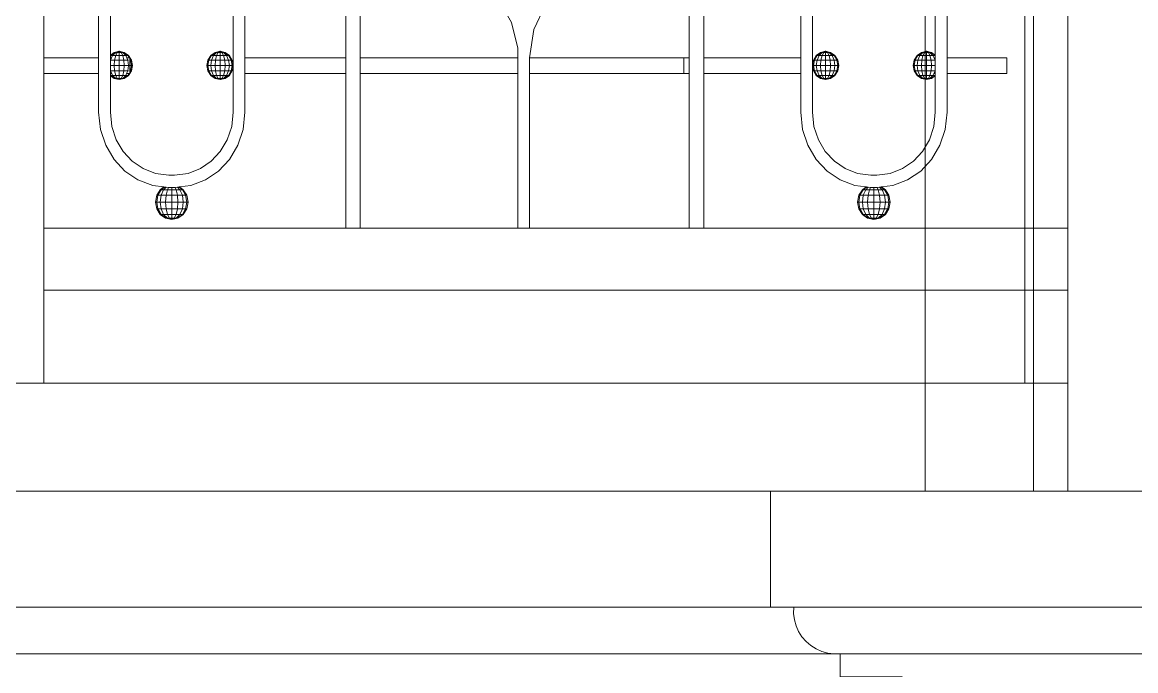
# Model space of a CAD drawing. Header units: millimetres. Extents: x 1832547 to 2001569, y -558009 to -417808.
# Drawn here: x 1948201 to 1948921, y -523760 to -523340 of the extents above; entities that cross this region are included whole.
import ezdxf

# ---------------------------------------------------------------- set-up
doc = ezdxf.new("R2010")
doc.units = ezdxf.units.MM
doc.header["$MEASUREMENT"] = 0
doc.linetypes.add('CENTER', pattern=[2, 1.25, -0.25, 0.25, -0.25])
for name, color, linetype, lineweight in [('CA.manh 08', 8, 'CONTINUOUS', 9), ('CA.thay 145', 145, 'CONTINUOUS', 18), ('CA.tim 67', 67, 'CENTER', 9), ('CA_manh 08', 8, 'CONTINUOUS', 9)]:
    doc.layers.add(name, color=color, linetype=linetype, lineweight=lineweight)

msp = doc.modelspace()

# ---------------------------------------------------------------- linework, layer by layer
at = {"layer": 'CA.manh 08'}
for points in [[(1948684.75, -523718.59), (1947110.6, -523718.59)], [(1959499.03, -523718.59), (1948689.75, -523718.59)], [(1948724.75, -523748.7), (1947110.6, -523748.7)], [(1959469.03, -523748.68), (1948719.75, -523748.7)]]:
    msp.add_lwpolyline(points, dxfattribs=at)
at = {"layer": 'CA.thay 145'}
for points in [[(1948854.75, -523643.58), (1948854.75, -520420.8)], [(1948784.71, -520748.99), (1948784.71, -523643.58)], [(1948684.75, -523643.59), (1947110.6, -523643.59)], [(1948606.78, -523643.59), (1948606.78, -523643.59)], [(1948784.75, -523643.6), (1948784.75, -523643.58), (1948684.75, -523643.59), (1948684.75, -523718.59), (1948699.75, -523718.59), (1948699.66, -523722.62), (1948700.16, -523726.62), (1948701.24, -523730.51), (1948702.88, -523734.2), (1948705.04, -523737.61), (1948707.68, -523740.66), (1948710.73, -523743.3), (1948714.14, -523745.46), (1948717.83, -523747.09), (1948721.71, -523748.18), (1948725.71, -523748.68), (1948729.75, -523748.68), (1948729.75, -523763.59), (1948769.75, -523763.59), (1948769.75, -523943.59), (1948719.75, -523943.59), (1948719.75, -523993.59), (1948782.25, -523993.59)], [(1959414.03, -523643.6), (1948754.75, -523643.59)]]:
    msp.add_lwpolyline(points, dxfattribs=at)
at = {"layer": 'CA.tim 67', "ltscale": 500}
msp.add_lwpolyline([(1949633.52, -523643.59), (1938284.72, -523643.59)], dxfattribs=at)
at = {"layer": 'CA_manh 08'}
for p, q in [((1948849.1, -522740.23), (1948849.1, -523473.59)), ((1948214.85, -523363.43), (1948214.85, -522851.16)), ((1948250.27, -522851.16), (1948250.27, -523363.43)), ((1948257.84, -523361.66), (1948257.84, -522851.77)), ((1948337.29, -522852.13), (1948337.29, -523368.32)), ((1948344.85, -523363.43), (1948344.85, -522851.16)), ((1948410.02, -522851.16), (1948410.02, -523363.43)), ((1948419.48, -523363.43), (1948419.48, -522851.16)), ((1948632.09, -522851.16), (1948632.09, -523363.43)), ((1948641.55, -523363.43), (1948641.55, -522851.16)), ((1948704.27, -522851.16), (1948704.27, -523363.43)), ((1948711.84, -522852.13), (1948711.84, -523368.32)), ((1948791.29, -522851.77), (1948791.29, -523361.66)), ((1948798.85, -523363.43), (1948798.85, -522851.16)), ((1948849.1, -522851.16), (1948849.1, -523363.43)), ((1948877.02, -523363.43), (1948877.02, -522850.39)), ((1948877.02, -523363.43), (1948877.02, -522850.39)), ((1948509.12, -523325.88), (1948517.17, -523340.5)), ((1948531.73, -523344.98), (1948539.32, -523329.19)), ((1948517.17, -523340.5), (1948521.32, -523357.12)), ((1948528.89, -523363.29), (1948531.73, -523344.98)), ((1948257.84, -523361.66), (1948260.33, -523359.87)), ((1948258.03, -523361.85), (1948260.58, -523359.87)), ((1948259.33, -523361.85), (1948261.29, -523359.87)), ((1948260.33, -523359.87), (1948263.59, -523359.17)), ((1948260.58, -523359.87), (1948260.33, -523359.87)), ((1948260.58, -523359.87), (1948263.59, -523359.17)), ((1948261.29, -523359.87), (1948260.58, -523359.87)), ((1948261.29, -523359.87), (1948263.59, -523359.17)), ((1948262.34, -523359.87), (1948261.29, -523359.87)), ((1948261.29, -523361.85), (1948262.34, -523359.87)), ((1948262.34, -523359.87), (1948263.59, -523359.17)), ((1948263.59, -523359.87), (1948262.34, -523359.87)), ((1948263.59, -523359.17), (1948263.59, -523359.87)), ((1948266.85, -523359.87), (1948263.59, -523359.17)), ((1948266.6, -523359.87), (1948263.59, -523359.17)), ((1948265.89, -523359.87), (1948263.59, -523359.17)), ((1948264.84, -523359.87), (1948263.59, -523359.17)), ((1948264.84, -523359.87), (1948263.59, -523359.87)), ((1948263.59, -523359.87), (1948263.59, -523361.85)), ((1948265.89, -523359.87), (1948264.84, -523359.87)), ((1948265.89, -523361.85), (1948264.84, -523359.87)), ((1948266.6, -523359.87), (1948265.89, -523359.87)), ((1948267.85, -523361.85), (1948265.89, -523359.87)), ((1948266.6, -523359.87), (1948266.85, -523359.87)), ((1948269.15, -523361.85), (1948266.6, -523359.87)), ((1948269.61, -523361.85), (1948266.85, -523359.87)), ((1948322.75, -523361.85), (1948325.52, -523359.87)), ((1948323.21, -523361.85), (1948325.76, -523359.87)), ((1948324.52, -523361.85), (1948326.47, -523359.87)), ((1948325.52, -523359.87), (1948328.77, -523359.17)), ((1948325.76, -523359.87), (1948325.52, -523359.87)), ((1948325.76, -523359.87), (1948328.77, -523359.17)), ((1948326.47, -523359.87), (1948325.76, -523359.87)), ((1948326.47, -523359.87), (1948328.77, -523359.17)), ((1948327.53, -523359.87), (1948326.47, -523359.87)), ((1948326.47, -523361.85), (1948327.53, -523359.87)), ((1948327.53, -523359.87), (1948328.77, -523359.17)), ((1948328.77, -523359.87), (1948327.53, -523359.87)), ((1948328.77, -523359.17), (1948328.77, -523359.87)), ((1948332.03, -523359.87), (1948328.77, -523359.17)), ((1948331.78, -523359.87), (1948328.77, -523359.17)), ((1948331.08, -523359.87), (1948328.77, -523359.17)), ((1948330.02, -523359.87), (1948328.77, -523359.17)), ((1948330.02, -523359.87), (1948328.77, -523359.87)), ((1948328.77, -523359.87), (1948328.77, -523361.85)), ((1948331.08, -523359.87), (1948330.02, -523359.87)), ((1948331.08, -523361.85), (1948330.02, -523359.87)), ((1948331.78, -523359.87), (1948331.08, -523359.87)), ((1948333.03, -523361.85), (1948331.08, -523359.87)), ((1948331.78, -523359.87), (1948332.03, -523359.87)), ((1948334.33, -523361.85), (1948331.78, -523359.87)), ((1948334.79, -523361.85), (1948332.03, -523359.87)), ((1948521.32, -523357.12), (1948521.32, -523363.43)), ((1948714.33, -523361.85), (1948717.09, -523359.87)), ((1948714.79, -523361.85), (1948717.34, -523359.87)), ((1948716.09, -523361.85), (1948718.04, -523359.87)), ((1948717.09, -523359.87), (1948720.35, -523359.17)), ((1948717.09, -523359.87), (1948717.34, -523359.87)), ((1948717.34, -523359.87), (1948720.35, -523359.17)), ((1948717.34, -523359.87), (1948718.04, -523359.87)), ((1948718.04, -523359.87), (1948720.35, -523359.17)), ((1948718.04, -523359.87), (1948719.1, -523359.87)), ((1948718.04, -523361.85), (1948719.1, -523359.87)), ((1948719.1, -523359.87), (1948720.35, -523359.17)), ((1948720.35, -523359.87), (1948719.1, -523359.87)), ((1948720.35, -523359.17), (1948720.35, -523359.87)), ((1948721.59, -523359.87), (1948720.35, -523359.17)), ((1948722.65, -523359.87), (1948720.35, -523359.17)), ((1948723.36, -523359.87), (1948720.35, -523359.17)), ((1948723.61, -523359.87), (1948720.35, -523359.17)), ((1948720.35, -523359.87), (1948721.59, -523359.87)), ((1948720.35, -523359.87), (1948720.35, -523361.85)), ((1948721.59, -523359.87), (1948722.65, -523359.87)), ((1948722.65, -523361.85), (1948721.59, -523359.87)), ((1948722.65, -523359.87), (1948723.36, -523359.87)), ((1948724.6, -523361.85), (1948722.65, -523359.87)), ((1948723.36, -523359.87), (1948723.61, -523359.87)), ((1948725.91, -523361.85), (1948723.36, -523359.87)), ((1948726.37, -523361.85), (1948723.61, -523359.87)), ((1948779.51, -523361.85), (1948782.27, -523359.87)), ((1948779.97, -523361.85), (1948782.52, -523359.87)), ((1948781.28, -523361.85), (1948783.23, -523359.87)), ((1948782.27, -523359.87), (1948785.53, -523359.17)), ((1948782.27, -523359.87), (1948782.52, -523359.87)), ((1948782.52, -523359.87), (1948785.53, -523359.17)), ((1948782.52, -523359.87), (1948783.23, -523359.87)), ((1948783.23, -523359.87), (1948785.53, -523359.17)), ((1948783.23, -523359.87), (1948784.29, -523359.87)), ((1948783.23, -523361.85), (1948784.29, -523359.87)), ((1948784.29, -523359.87), (1948785.53, -523359.17)), ((1948785.53, -523359.87), (1948784.29, -523359.87)), ((1948785.53, -523359.17), (1948785.53, -523359.87)), ((1948786.78, -523359.87), (1948785.53, -523359.17)), ((1948787.84, -523359.87), (1948785.53, -523359.17)), ((1948788.54, -523359.87), (1948785.53, -523359.17)), ((1948788.79, -523359.87), (1948785.53, -523359.17)), ((1948785.53, -523359.87), (1948786.78, -523359.87)), ((1948785.53, -523359.87), (1948785.53, -523361.85)), ((1948786.78, -523359.87), (1948787.84, -523359.87)), ((1948787.84, -523361.85), (1948786.78, -523359.87)), ((1948787.84, -523359.87), (1948788.54, -523359.87)), ((1948789.79, -523361.85), (1948787.84, -523359.87)), ((1948788.54, -523359.87), (1948788.79, -523359.87)), ((1948791.09, -523361.85), (1948788.54, -523359.87)), ((1948791.29, -523361.66), (1948788.79, -523359.87)), ((1948214.85, -523363.43), (1948250.27, -523363.43)), ((1948214.85, -523363.43), (1948214.85, -523373.59)), ((1948250.27, -523363.43), (1948250.27, -523373.59)), ((1948257.84, -523361.85), (1948257.84, -523361.66)), ((1948258.03, -523361.85), (1948257.84, -523361.85)), ((1948257.84, -523362.19), (1948258.03, -523361.85)), ((1948257.84, -523362.19), (1948257.84, -523361.85)), ((1948257.84, -523363.43), (1948257.84, -523362.19)), ((1948257.84, -523363.43), (1948258.52, -523363.43)), ((1948257.84, -523364.82), (1948257.84, -523363.43)), ((1948258.03, -523364.82), (1948257.84, -523364.82)), ((1948257.84, -523366.29), (1948258.03, -523364.82)), ((1948257.84, -523366.29), (1948257.84, -523364.82)), ((1948257.84, -523368.32), (1948257.84, -523366.29)), ((1948259.33, -523361.85), (1948258.03, -523361.85)), ((1948258.03, -523364.82), (1948259.33, -523361.85)), ((1948260.58, -523364.82), (1948258.03, -523364.82)), ((1948261.29, -523361.85), (1948259.33, -523361.85)), ((1948260.33, -523368.32), (1948260.58, -523364.82)), ((1948260.58, -523364.82), (1948261.29, -523361.85)), ((1948263.59, -523364.82), (1948260.58, -523364.82)), ((1948263.59, -523361.85), (1948261.29, -523361.85)), ((1948265.89, -523361.85), (1948263.59, -523361.85)), ((1948263.59, -523361.85), (1948263.59, -523364.82)), ((1948266.6, -523364.82), (1948263.59, -523364.82)), ((1948263.59, -523364.82), (1948263.59, -523368.32)), ((1948267.85, -523361.85), (1948265.89, -523361.85)), ((1948266.6, -523364.82), (1948265.89, -523361.85)), ((1948269.15, -523364.82), (1948266.6, -523364.82)), ((1948266.85, -523368.32), (1948266.6, -523364.82)), ((1948269.15, -523361.85), (1948267.85, -523361.85)), ((1948269.15, -523364.82), (1948267.85, -523361.85)), ((1948268.66, -523363.43), (1948270.06, -523363.43)), ((1948269.61, -523361.85), (1948269.15, -523361.85)), ((1948270.06, -523363.43), (1948269.15, -523361.85)), ((1948269.68, -523364.82), (1948269.15, -523364.82)), ((1948269.61, -523368.32), (1948269.15, -523364.82)), ((1948271.45, -523364.82), (1948269.61, -523361.85)), ((1948270.06, -523363.43), (1948270.45, -523363.43)), ((1948270.45, -523363.43), (1948270.45, -523364.11)), ((1948270.86, -523364.82), (1948270.45, -523364.11)), ((1948270.45, -523364.11), (1948270.45, -523364.82)), ((1948270.86, -523364.82), (1948270.45, -523364.82)), ((1948270.45, -523364.82), (1948270.45, -523368.32)), ((1948271.45, -523364.82), (1948270.86, -523364.82)), ((1948271.45, -523368.32), (1948270.86, -523364.82)), ((1948272.1, -523368.32), (1948271.45, -523364.82)), ((1948320.26, -523368.32), (1948320.91, -523364.82)), ((1948320.91, -523364.82), (1948322.75, -523361.85)), ((1948321.51, -523364.82), (1948320.91, -523364.82)), ((1948320.91, -523368.32), (1948321.51, -523364.82)), ((1948321.51, -523364.82), (1948323.21, -523361.85)), ((1948323.21, -523364.82), (1948321.51, -523364.82)), ((1948323.21, -523361.85), (1948322.75, -523361.85)), ((1948322.75, -523368.32), (1948323.21, -523364.82)), ((1948324.52, -523361.85), (1948323.21, -523361.85)), ((1948323.21, -523364.82), (1948324.52, -523361.85)), ((1948325.76, -523364.82), (1948323.21, -523364.82)), ((1948326.47, -523361.85), (1948324.52, -523361.85)), ((1948325.52, -523368.32), (1948325.76, -523364.82)), ((1948325.76, -523364.82), (1948326.47, -523361.85)), ((1948328.77, -523364.82), (1948325.76, -523364.82)), ((1948328.77, -523361.85), (1948326.47, -523361.85)), ((1948331.08, -523361.85), (1948328.77, -523361.85)), ((1948328.77, -523361.85), (1948328.77, -523364.82)), ((1948331.78, -523364.82), (1948328.77, -523364.82)), ((1948328.77, -523364.82), (1948328.77, -523368.32)), ((1948333.03, -523361.85), (1948331.08, -523361.85)), ((1948331.78, -523364.82), (1948331.08, -523361.85)), ((1948334.33, -523364.82), (1948331.78, -523364.82)), ((1948332.03, -523368.32), (1948331.78, -523364.82)), ((1948334.33, -523361.85), (1948333.03, -523361.85)), ((1948334.33, -523364.82), (1948333.03, -523361.85)), ((1948334.79, -523361.85), (1948334.33, -523361.85)), ((1948336.04, -523364.82), (1948334.33, -523361.85)), ((1948336.04, -523364.82), (1948334.33, -523364.82)), ((1948334.79, -523368.32), (1948334.33, -523364.82)), ((1948336.64, -523364.82), (1948334.79, -523361.85)), ((1948336.64, -523364.82), (1948336.04, -523364.82)), ((1948336.64, -523368.32), (1948336.04, -523364.82)), ((1948337.29, -523368.32), (1948336.64, -523364.82)), ((1948410.02, -523363.43), (1948344.85, -523363.43)), ((1948344.85, -523373.59), (1948344.85, -523363.43)), ((1948410.02, -523363.43), (1948410.02, -523373.59)), ((1948521.32, -523363.43), (1948419.48, -523363.43)), ((1948419.48, -523373.59), (1948419.48, -523363.43)), ((1948521.32, -523363.43), (1948521.32, -523373.59)), ((1948528.89, -523363.43), (1948528.89, -523363.29)), ((1948628.67, -523363.43), (1948528.89, -523363.43)), ((1948528.89, -523373.59), (1948528.89, -523363.43)), ((1948632.09, -523363.43), (1948628.67, -523363.43)), ((1948628.67, -523363.43), (1948628.67, -523373.59)), ((1948632.09, -523373.59), (1948632.09, -523363.43)), ((1948704.27, -523363.43), (1948641.55, -523363.43)), ((1948641.55, -523363.43), (1948641.55, -523373.59)), ((1948704.27, -523373.59), (1948704.27, -523363.43)), ((1948711.84, -523368.32), (1948712.48, -523364.82)), ((1948712.48, -523364.82), (1948714.33, -523361.85)), ((1948712.48, -523364.82), (1948713.08, -523364.82)), ((1948712.48, -523368.32), (1948713.08, -523364.82)), ((1948713.08, -523364.82), (1948714.79, -523361.85)), ((1948713.08, -523364.82), (1948714.79, -523364.82)), ((1948714.79, -523361.85), (1948714.33, -523361.85)), ((1948714.33, -523368.32), (1948714.79, -523364.82)), ((1948714.79, -523361.85), (1948716.09, -523361.85)), ((1948714.79, -523364.82), (1948716.09, -523361.85)), ((1948714.79, -523364.82), (1948717.34, -523364.82)), ((1948716.09, -523361.85), (1948718.04, -523361.85)), ((1948717.09, -523368.32), (1948717.34, -523364.82)), ((1948717.34, -523364.82), (1948718.04, -523361.85)), ((1948717.34, -523364.82), (1948720.35, -523364.82)), ((1948718.04, -523361.85), (1948720.35, -523361.85)), ((1948720.35, -523361.85), (1948722.65, -523361.85)), ((1948720.35, -523361.85), (1948720.35, -523364.82)), ((1948720.35, -523364.82), (1948723.36, -523364.82)), ((1948720.35, -523364.82), (1948720.35, -523368.32)), ((1948722.65, -523361.85), (1948724.6, -523361.85)), ((1948723.36, -523364.82), (1948722.65, -523361.85)), ((1948723.36, -523364.82), (1948725.91, -523364.82)), ((1948723.61, -523368.32), (1948723.36, -523364.82)), ((1948724.6, -523361.85), (1948725.91, -523361.85)), ((1948725.91, -523364.82), (1948724.6, -523361.85)), ((1948725.91, -523361.85), (1948726.37, -523361.85)), ((1948727.61, -523364.82), (1948725.91, -523361.85)), ((1948725.91, -523364.82), (1948727.61, -523364.82)), ((1948726.37, -523368.32), (1948725.91, -523364.82)), ((1948728.21, -523364.82), (1948726.37, -523361.85)), ((1948727.61, -523364.82), (1948728.21, -523364.82)), ((1948728.21, -523368.32), (1948727.61, -523364.82)), ((1948728.86, -523368.32), (1948728.21, -523364.82)), ((1948777.02, -523368.32), (1948777.67, -523364.82)), ((1948777.67, -523364.82), (1948779.51, -523361.85)), ((1948777.67, -523364.82), (1948778.27, -523364.82)), ((1948777.67, -523368.32), (1948778.27, -523364.82)), ((1948778.27, -523364.82), (1948779.97, -523361.85)), ((1948778.27, -523364.82), (1948779.97, -523364.82)), ((1948779.97, -523361.85), (1948779.51, -523361.85)), ((1948779.51, -523368.32), (1948779.97, -523364.82)), ((1948779.97, -523361.85), (1948781.28, -523361.85)), ((1948779.97, -523364.82), (1948781.28, -523361.85)), ((1948779.97, -523364.82), (1948782.52, -523364.82)), ((1948781.28, -523361.85), (1948783.23, -523361.85)), ((1948782.27, -523368.32), (1948782.52, -523364.82)), ((1948782.52, -523364.82), (1948783.23, -523361.85)), ((1948782.52, -523364.82), (1948785.53, -523364.82)), ((1948783.23, -523361.85), (1948785.53, -523361.85)), ((1948785.53, -523361.85), (1948787.84, -523361.85)), ((1948785.53, -523361.85), (1948785.53, -523364.82)), ((1948785.53, -523364.82), (1948788.54, -523364.82)), ((1948785.53, -523364.82), (1948785.53, -523368.32)), ((1948787.84, -523361.85), (1948789.79, -523361.85)), ((1948788.54, -523364.82), (1948787.84, -523361.85)), ((1948788.54, -523364.82), (1948791.09, -523364.82)), ((1948788.79, -523368.32), (1948788.54, -523364.82)), ((1948789.79, -523361.85), (1948791.09, -523361.85)), ((1948791.09, -523364.82), (1948789.79, -523361.85)), ((1948791.29, -523363.43), (1948790.6, -523363.43)), ((1948791.09, -523361.85), (1948791.29, -523361.85)), ((1948791.29, -523362.19), (1948791.09, -523361.85)), ((1948791.09, -523364.82), (1948791.29, -523364.82)), ((1948791.29, -523366.29), (1948791.09, -523364.82)), ((1948791.29, -523361.85), (1948791.29, -523361.66)), ((1948791.29, -523362.19), (1948791.29, -523361.85)), ((1948791.29, -523363.43), (1948791.29, -523362.19)), ((1948791.29, -523364.82), (1948791.29, -523363.43)), ((1948791.29, -523366.29), (1948791.29, -523364.82)), ((1948791.29, -523368.32), (1948791.29, -523366.29)), ((1948837.46, -523363.43), (1948798.85, -523363.43)), ((1948798.85, -523363.43), (1948798.85, -523373.59)), ((1948837.46, -523373.59), (1948837.46, -523363.43)), ((1948849.1, -523373.59), (1948849.1, -523363.43)), ((1948877.02, -523363.43), (1948877.02, -523373.59)), ((1948877.02, -523363.43), (1948877.02, -523373.59)), ((1948214.85, -523473.59), (1948214.85, -523373.59)), ((1948250.27, -523373.59), (1948214.85, -523373.59)), ((1948250.27, -523373.59), (1948250.27, -523398.49)), ((1948260.33, -523368.32), (1948257.84, -523368.32)), ((1948257.84, -523370.35), (1948257.84, -523368.32)), ((1948258.03, -523371.82), (1948257.84, -523370.35)), ((1948257.84, -523371.82), (1948257.84, -523370.35)), ((1948258.03, -523371.82), (1948257.84, -523371.82)), ((1948257.84, -523373.59), (1948257.84, -523371.82)), ((1948258.78, -523373.59), (1948257.84, -523373.59)), ((1948257.84, -523374.45), (1948257.84, -523373.59)), ((1948258.03, -523374.78), (1948257.84, -523374.45)), ((1948257.84, -523374.78), (1948257.84, -523374.45)), ((1948258.03, -523374.78), (1948257.84, -523374.78)), ((1948257.84, -523374.97), (1948257.84, -523374.78)), ((1948260.33, -523376.77), (1948257.84, -523374.97)), ((1948257.84, -523398.46), (1948257.84, -523374.97)), ((1948260.58, -523371.82), (1948258.03, -523371.82)), ((1948258.78, -523373.59), (1948258.03, -523371.82)), ((1948259.33, -523374.78), (1948258.03, -523374.78)), ((1948260.58, -523376.77), (1948258.03, -523374.78)), ((1948259.33, -523374.78), (1948258.78, -523373.59)), ((1948261.29, -523374.78), (1948259.33, -523374.78)), ((1948261.29, -523376.77), (1948259.33, -523374.78)), ((1948263.59, -523368.32), (1948260.33, -523368.32)), ((1948260.58, -523371.82), (1948260.33, -523368.32)), ((1948263.59, -523371.82), (1948260.58, -523371.82)), ((1948261.29, -523374.78), (1948260.58, -523371.82)), ((1948263.59, -523374.78), (1948261.29, -523374.78)), ((1948262.34, -523376.77), (1948261.29, -523374.78)), ((1948266.85, -523368.32), (1948263.59, -523368.32)), ((1948263.59, -523368.32), (1948263.59, -523371.82)), ((1948266.6, -523371.82), (1948263.59, -523371.82)), ((1948263.59, -523371.82), (1948263.59, -523374.78)), ((1948265.89, -523374.78), (1948263.59, -523374.78)), ((1948263.59, -523374.78), (1948263.59, -523376.77)), ((1948264.84, -523376.77), (1948265.89, -523374.78)), ((1948265.89, -523374.78), (1948266.6, -523371.82)), ((1948267.85, -523374.78), (1948265.89, -523374.78)), ((1948265.89, -523376.77), (1948267.85, -523374.78)), ((1948266.6, -523371.82), (1948266.85, -523368.32)), ((1948269.15, -523371.82), (1948266.6, -523371.82)), ((1948266.6, -523376.77), (1948269.15, -523374.78)), ((1948269.61, -523368.32), (1948266.85, -523368.32)), ((1948266.85, -523376.77), (1948269.61, -523374.78)), ((1948267.85, -523374.78), (1948268.38, -523373.59)), ((1948269.15, -523374.78), (1948267.85, -523374.78)), ((1948268.38, -523373.59), (1948269.15, -523371.82)), ((1948269.84, -523373.59), (1948268.38, -523373.59)), ((1948269.15, -523371.82), (1948269.61, -523368.32)), ((1948269.68, -523371.82), (1948269.15, -523371.82)), ((1948269.15, -523374.78), (1948269.84, -523373.59)), ((1948269.15, -523374.78), (1948269.61, -523374.78)), ((1948270.45, -523368.32), (1948269.61, -523368.32)), ((1948269.61, -523374.78), (1948270.35, -523373.59)), ((1948270.35, -523373.59), (1948269.84, -523373.59)), ((1948270.35, -523373.59), (1948270.45, -523373.59)), ((1948271.45, -523368.32), (1948270.45, -523368.32)), ((1948270.45, -523368.32), (1948270.45, -523371.82)), ((1948270.86, -523371.82), (1948270.45, -523371.82)), ((1948270.45, -523373.43), (1948271.45, -523371.82)), ((1948270.45, -523372.53), (1948270.86, -523371.82)), ((1948270.45, -523371.82), (1948270.45, -523372.53)), ((1948270.45, -523372.53), (1948270.45, -523373.43)), ((1948270.45, -523373.59), (1948270.45, -523373.43)), ((1948270.86, -523371.82), (1948271.45, -523368.32)), ((1948271.45, -523371.82), (1948270.86, -523371.82)), ((1948272.1, -523368.32), (1948271.45, -523368.32)), ((1948271.45, -523371.82), (1948272.1, -523368.32)), ((1948320.91, -523368.32), (1948320.26, -523368.32)), ((1948320.91, -523371.82), (1948320.26, -523368.32)), ((1948322.75, -523368.32), (1948320.91, -523368.32)), ((1948321.51, -523371.82), (1948320.91, -523368.32)), ((1948321.51, -523371.82), (1948320.91, -523371.82)), ((1948322.75, -523374.78), (1948320.91, -523371.82)), ((1948323.21, -523371.82), (1948321.51, -523371.82)), ((1948323.21, -523374.78), (1948321.51, -523371.82)), ((1948325.52, -523368.32), (1948322.75, -523368.32)), ((1948323.21, -523371.82), (1948322.75, -523368.32)), ((1948323.21, -523374.78), (1948322.75, -523374.78)), ((1948325.52, -523376.77), (1948322.75, -523374.78)), ((1948325.76, -523371.82), (1948323.21, -523371.82)), ((1948324.52, -523374.78), (1948323.21, -523371.82)), ((1948324.52, -523374.78), (1948323.21, -523374.78)), ((1948325.76, -523376.77), (1948323.21, -523374.78)), ((1948326.47, -523374.78), (1948324.52, -523374.78)), ((1948326.47, -523376.77), (1948324.52, -523374.78)), ((1948328.77, -523368.32), (1948325.52, -523368.32)), ((1948325.76, -523371.82), (1948325.52, -523368.32)), ((1948328.77, -523371.82), (1948325.76, -523371.82)), ((1948326.47, -523374.78), (1948325.76, -523371.82)), ((1948328.77, -523374.78), (1948326.47, -523374.78)), ((1948327.53, -523376.77), (1948326.47, -523374.78)), ((1948332.03, -523368.32), (1948328.77, -523368.32)), ((1948328.77, -523368.32), (1948328.77, -523371.82)), ((1948331.78, -523371.82), (1948328.77, -523371.82)), ((1948328.77, -523371.82), (1948328.77, -523374.78)), ((1948331.08, -523374.78), (1948328.77, -523374.78)), ((1948328.77, -523374.78), (1948328.77, -523376.77)), ((1948330.02, -523376.77), (1948331.08, -523374.78)), ((1948331.08, -523374.78), (1948331.78, -523371.82)), ((1948333.03, -523374.78), (1948331.08, -523374.78)), ((1948331.08, -523376.77), (1948333.03, -523374.78)), ((1948331.78, -523371.82), (1948332.03, -523368.32)), ((1948334.33, -523371.82), (1948331.78, -523371.82)), ((1948331.78, -523376.77), (1948334.33, -523374.78)), ((1948334.79, -523368.32), (1948332.03, -523368.32)), ((1948332.03, -523376.77), (1948334.79, -523374.78)), ((1948333.03, -523374.78), (1948334.33, -523371.82)), ((1948334.33, -523374.78), (1948333.03, -523374.78)), ((1948334.33, -523371.82), (1948334.79, -523368.32)), ((1948336.04, -523371.82), (1948334.33, -523371.82)), ((1948334.33, -523374.78), (1948336.04, -523371.82)), ((1948334.33, -523374.78), (1948334.79, -523374.78)), ((1948336.64, -523368.32), (1948334.79, -523368.32)), ((1948334.79, -523374.78), (1948336.64, -523371.82)), ((1948336.04, -523371.82), (1948336.64, -523368.32)), ((1948336.64, -523371.82), (1948336.04, -523371.82)), ((1948337.29, -523368.32), (1948336.64, -523368.32)), ((1948336.64, -523371.82), (1948337.29, -523368.32)), ((1948337.29, -523368.32), (1948337.29, -523398.46)), ((1948344.85, -523373.59), (1948410.02, -523373.59)), ((1948344.85, -523398.49), (1948344.85, -523373.59)), ((1948410.02, -523373.59), (1948410.02, -523473.59)), ((1948419.48, -523373.59), (1948521.32, -523373.59)), ((1948419.48, -523473.59), (1948419.48, -523373.59)), ((1948521.32, -523473.59), (1948521.32, -523373.59)), ((1948528.89, -523373.59), (1948628.67, -523373.59)), ((1948528.89, -523473.59), (1948528.89, -523373.59)), ((1948628.67, -523373.59), (1948632.09, -523373.59)), ((1948632.09, -523373.59), (1948632.09, -523473.59)), ((1948641.55, -523373.59), (1948704.27, -523373.59)), ((1948641.55, -523473.59), (1948641.55, -523373.59)), ((1948704.27, -523373.59), (1948704.27, -523398.49)), ((1948711.84, -523368.32), (1948712.48, -523368.32)), ((1948712.48, -523371.82), (1948711.84, -523368.32)), ((1948711.84, -523368.32), (1948711.84, -523398.46)), ((1948712.48, -523368.32), (1948714.33, -523368.32)), ((1948713.08, -523371.82), (1948712.48, -523368.32)), ((1948712.48, -523371.82), (1948713.08, -523371.82)), ((1948714.33, -523374.78), (1948712.48, -523371.82)), ((1948713.08, -523371.82), (1948714.79, -523371.82)), ((1948714.79, -523374.78), (1948713.08, -523371.82)), ((1948714.33, -523368.32), (1948717.09, -523368.32)), ((1948714.79, -523371.82), (1948714.33, -523368.32)), ((1948714.33, -523374.78), (1948714.79, -523374.78)), ((1948717.09, -523376.77), (1948714.33, -523374.78)), ((1948714.79, -523371.82), (1948717.34, -523371.82)), ((1948716.09, -523374.78), (1948714.79, -523371.82)), ((1948714.79, -523374.78), (1948716.09, -523374.78)), ((1948717.34, -523376.77), (1948714.79, -523374.78)), ((1948716.09, -523374.78), (1948718.04, -523374.78)), ((1948718.04, -523376.77), (1948716.09, -523374.78)), ((1948717.09, -523368.32), (1948720.35, -523368.32)), ((1948717.34, -523371.82), (1948717.09, -523368.32)), ((1948717.34, -523371.82), (1948720.35, -523371.82)), ((1948718.04, -523374.78), (1948717.34, -523371.82)), ((1948718.04, -523374.78), (1948720.35, -523374.78)), ((1948719.1, -523376.77), (1948718.04, -523374.78)), ((1948720.35, -523368.32), (1948723.61, -523368.32)), ((1948720.35, -523368.32), (1948720.35, -523371.82)), ((1948720.35, -523371.82), (1948723.36, -523371.82)), ((1948720.35, -523371.82), (1948720.35, -523374.78)), ((1948720.35, -523374.78), (1948722.65, -523374.78)), ((1948720.35, -523374.78), (1948720.35, -523376.77)), ((1948721.59, -523376.77), (1948722.65, -523374.78)), ((1948722.65, -523374.78), (1948723.36, -523371.82)), ((1948722.65, -523374.78), (1948724.6, -523374.78)), ((1948722.65, -523376.77), (1948724.6, -523374.78)), ((1948723.36, -523371.82), (1948723.61, -523368.32)), ((1948723.36, -523371.82), (1948725.91, -523371.82)), ((1948723.36, -523376.77), (1948725.91, -523374.78)), ((1948723.61, -523368.32), (1948726.37, -523368.32)), ((1948723.61, -523376.77), (1948726.37, -523374.78)), ((1948724.6, -523374.78), (1948725.91, -523371.82)), ((1948724.6, -523374.78), (1948725.91, -523374.78)), ((1948725.91, -523371.82), (1948726.37, -523368.32)), ((1948725.91, -523371.82), (1948727.61, -523371.82)), ((1948725.91, -523374.78), (1948727.61, -523371.82)), ((1948725.91, -523374.78), (1948726.37, -523374.78)), ((1948726.37, -523368.32), (1948728.21, -523368.32)), ((1948726.37, -523374.78), (1948728.21, -523371.82)), ((1948727.61, -523371.82), (1948728.21, -523368.32)), ((1948727.61, -523371.82), (1948728.21, -523371.82)), ((1948728.21, -523368.32), (1948728.86, -523368.32)), ((1948728.21, -523371.82), (1948728.86, -523368.32)), ((1948777.02, -523368.32), (1948777.67, -523368.32)), ((1948777.67, -523371.82), (1948777.02, -523368.32)), ((1948777.67, -523368.32), (1948779.51, -523368.32)), ((1948778.27, -523371.82), (1948777.67, -523368.32)), ((1948777.67, -523371.82), (1948778.27, -523371.82)), ((1948779.51, -523374.78), (1948777.67, -523371.82)), ((1948778.27, -523371.82), (1948779.97, -523371.82)), ((1948779.97, -523374.78), (1948778.27, -523371.82)), ((1948779.51, -523368.32), (1948782.27, -523368.32)), ((1948779.97, -523371.82), (1948779.51, -523368.32)), ((1948779.51, -523374.78), (1948779.97, -523374.78)), ((1948782.27, -523376.77), (1948779.51, -523374.78)), ((1948779.97, -523371.82), (1948782.52, -523371.82)), ((1948781.28, -523374.78), (1948779.97, -523371.82)), ((1948779.97, -523374.78), (1948781.28, -523374.78)), ((1948782.52, -523376.77), (1948779.97, -523374.78)), ((1948781.28, -523374.78), (1948783.23, -523374.78)), ((1948783.23, -523376.77), (1948781.28, -523374.78)), ((1948782.27, -523368.32), (1948785.53, -523368.32)), ((1948782.52, -523371.82), (1948782.27, -523368.32)), ((1948782.52, -523371.82), (1948785.53, -523371.82)), ((1948783.23, -523374.78), (1948782.52, -523371.82)), ((1948783.23, -523374.78), (1948785.53, -523374.78)), ((1948784.29, -523376.77), (1948783.23, -523374.78)), ((1948785.53, -523368.32), (1948788.79, -523368.32)), ((1948785.53, -523368.32), (1948785.53, -523371.82)), ((1948785.53, -523371.82), (1948788.54, -523371.82)), ((1948785.53, -523371.82), (1948785.53, -523374.78)), ((1948785.53, -523374.78), (1948787.84, -523374.78)), ((1948785.53, -523374.78), (1948785.53, -523376.77)), ((1948786.78, -523376.77), (1948787.84, -523374.78)), ((1948787.84, -523374.78), (1948788.54, -523371.82)), ((1948787.84, -523374.78), (1948789.79, -523374.78)), ((1948787.84, -523376.77), (1948789.79, -523374.78)), ((1948788.54, -523371.82), (1948788.79, -523368.32)), ((1948788.54, -523371.82), (1948791.09, -523371.82)), ((1948788.54, -523376.77), (1948791.09, -523374.78)), ((1948788.79, -523368.32), (1948791.29, -523368.32)), ((1948788.79, -523376.77), (1948791.29, -523374.97)), ((1948789.79, -523374.78), (1948790.34, -523373.59)), ((1948789.79, -523374.78), (1948791.09, -523374.78)), ((1948790.34, -523373.59), (1948791.09, -523371.82)), ((1948790.34, -523373.59), (1948791.29, -523373.59)), ((1948791.09, -523371.82), (1948791.29, -523370.35)), ((1948791.09, -523371.82), (1948791.29, -523371.82)), ((1948791.09, -523374.78), (1948791.29, -523374.45)), ((1948791.09, -523374.78), (1948791.29, -523374.78)), ((1948791.29, -523370.35), (1948791.29, -523368.32)), ((1948791.29, -523371.82), (1948791.29, -523370.35)), ((1948791.29, -523373.59), (1948791.29, -523371.82)), ((1948791.29, -523374.45), (1948791.29, -523373.59)), ((1948791.29, -523374.78), (1948791.29, -523374.45)), ((1948791.29, -523374.97), (1948791.29, -523374.78)), ((1948791.29, -523374.97), (1948791.29, -523398.46)), ((1948798.85, -523398.49), (1948798.85, -523373.59)), ((1948798.85, -523373.59), (1948837.46, -523373.59)), ((1948849.1, -523373.59), (1948849.1, -523473.59)), ((1948877.02, -523473.59), (1948877.02, -523373.59)), ((1948877.02, -523473.59), (1948877.02, -523373.59)), ((1948260.58, -523376.77), (1948260.33, -523376.77)), ((1948263.59, -523377.46), (1948260.33, -523376.77)), ((1948261.29, -523376.77), (1948260.58, -523376.77)), ((1948263.59, -523377.46), (1948260.58, -523376.77)), ((1948262.34, -523376.77), (1948261.29, -523376.77)), ((1948263.59, -523377.46), (1948261.29, -523376.77)), ((1948263.59, -523376.77), (1948262.34, -523376.77)), ((1948263.59, -523377.46), (1948262.34, -523376.77)), ((1948264.84, -523376.77), (1948263.59, -523376.77)), ((1948263.59, -523376.77), (1948263.59, -523377.46)), ((1948263.59, -523377.46), (1948266.85, -523376.77)), ((1948263.59, -523377.46), (1948266.6, -523376.77)), ((1948263.59, -523377.46), (1948265.89, -523376.77)), ((1948263.59, -523377.46), (1948264.84, -523376.77)), ((1948265.89, -523376.77), (1948264.84, -523376.77)), ((1948266.6, -523376.77), (1948265.89, -523376.77)), ((1948266.85, -523376.77), (1948266.6, -523376.77)), ((1948325.76, -523376.77), (1948325.52, -523376.77)), ((1948328.77, -523377.46), (1948325.52, -523376.77)), ((1948326.47, -523376.77), (1948325.76, -523376.77)), ((1948328.77, -523377.46), (1948325.76, -523376.77)), ((1948327.53, -523376.77), (1948326.47, -523376.77)), ((1948328.77, -523377.46), (1948326.47, -523376.77)), ((1948328.77, -523376.77), (1948327.53, -523376.77)), ((1948328.77, -523377.46), (1948327.53, -523376.77)), ((1948330.02, -523376.77), (1948328.77, -523376.77)), ((1948328.77, -523376.77), (1948328.77, -523377.46)), ((1948328.77, -523377.46), (1948332.03, -523376.77)), ((1948328.77, -523377.46), (1948331.78, -523376.77)), ((1948328.77, -523377.46), (1948331.08, -523376.77)), ((1948328.77, -523377.46), (1948330.02, -523376.77)), ((1948331.08, -523376.77), (1948330.02, -523376.77)), ((1948331.78, -523376.77), (1948331.08, -523376.77)), ((1948332.03, -523376.77), (1948331.78, -523376.77)), ((1948717.34, -523376.77), (1948717.09, -523376.77)), ((1948720.35, -523377.46), (1948717.09, -523376.77)), ((1948717.34, -523376.77), (1948718.04, -523376.77)), ((1948720.35, -523377.46), (1948717.34, -523376.77)), ((1948718.04, -523376.77), (1948719.1, -523376.77)), ((1948720.35, -523377.46), (1948718.04, -523376.77)), ((1948719.1, -523376.77), (1948720.35, -523376.77)), ((1948720.35, -523377.46), (1948719.1, -523376.77)), ((1948720.35, -523376.77), (1948721.59, -523376.77)), ((1948720.35, -523377.46), (1948721.59, -523376.77)), ((1948720.35, -523376.77), (1948720.35, -523377.46)), ((1948720.35, -523377.46), (1948722.65, -523376.77)), ((1948720.35, -523377.46), (1948723.36, -523376.77)), ((1948720.35, -523377.46), (1948723.61, -523376.77)), ((1948721.59, -523376.77), (1948722.65, -523376.77)), ((1948722.65, -523376.77), (1948723.36, -523376.77)), ((1948723.36, -523376.77), (1948723.61, -523376.77)), ((1948782.52, -523376.77), (1948782.27, -523376.77)), ((1948785.53, -523377.46), (1948782.27, -523376.77)), ((1948782.52, -523376.77), (1948783.23, -523376.77)), ((1948785.53, -523377.46), (1948782.52, -523376.77)), ((1948783.23, -523376.77), (1948784.29, -523376.77)), ((1948785.53, -523377.46), (1948783.23, -523376.77)), ((1948784.29, -523376.77), (1948785.53, -523376.77)), ((1948785.53, -523377.46), (1948784.29, -523376.77)), ((1948785.53, -523376.77), (1948786.78, -523376.77)), ((1948785.53, -523377.46), (1948786.78, -523376.77)), ((1948785.53, -523376.77), (1948785.53, -523377.46)), ((1948785.53, -523377.46), (1948787.84, -523376.77)), ((1948785.53, -523377.46), (1948788.54, -523376.77)), ((1948785.53, -523377.46), (1948788.79, -523376.77)), ((1948786.78, -523376.77), (1948787.84, -523376.77)), ((1948787.84, -523376.77), (1948788.54, -523376.77)), ((1948788.54, -523376.77), (1948788.79, -523376.77)), ((1948250.27, -523398.49), (1948251.47, -523409.67)), ((1948258.84, -523407.78), (1948257.84, -523398.46)), ((1948337.29, -523398.46), (1948336.29, -523407.78)), ((1948343.65, -523409.67), (1948344.85, -523398.49)), ((1948705.47, -523409.67), (1948704.27, -523398.49)), ((1948711.84, -523398.46), (1948712.84, -523407.78)), ((1948790.29, -523407.78), (1948791.29, -523398.46)), ((1948798.85, -523398.49), (1948797.65, -523409.67)), ((1948251.47, -523409.67), (1948254.89, -523419.93)), ((1948261.69, -523416.34), (1948258.84, -523407.78)), ((1948336.29, -523407.78), (1948333.44, -523416.34)), ((1948340.23, -523419.93), (1948343.65, -523409.67)), ((1948708.89, -523419.93), (1948705.47, -523409.67)), ((1948712.84, -523407.78), (1948715.69, -523416.34)), ((1948787.43, -523416.34), (1948790.29, -523407.78)), ((1948797.65, -523409.67), (1948794.23, -523419.93)), ((1948266.16, -523423.89), (1948261.69, -523416.34)), ((1948333.44, -523416.34), (1948328.96, -523423.89)), ((1948715.69, -523416.34), (1948720.16, -523423.89)), ((1948782.96, -523423.89), (1948787.43, -523416.34)), ((1948254.89, -523419.93), (1948260.25, -523428.99)), ((1948272.03, -523430.19), (1948266.16, -523423.89)), ((1948328.96, -523423.89), (1948323.1, -523430.19)), ((1948334.87, -523428.99), (1948340.23, -523419.93)), ((1948714.25, -523428.99), (1948708.89, -523419.93)), ((1948720.16, -523423.89), (1948726.02, -523430.19)), ((1948777.09, -523430.19), (1948782.96, -523423.89)), ((1948794.23, -523419.93), (1948788.87, -523428.99)), ((1948260.25, -523428.99), (1948267.28, -523436.54)), ((1948279.06, -523435), (1948272.03, -523430.19)), ((1948323.1, -523430.19), (1948316.07, -523435)), ((1948327.84, -523436.54), (1948334.87, -523428.99)), ((1948721.28, -523436.54), (1948714.25, -523428.99)), ((1948726.02, -523430.19), (1948733.05, -523435)), ((1948770.06, -523435), (1948777.09, -523430.19)), ((1948788.87, -523428.99), (1948781.84, -523436.54)), ((1948267.28, -523436.54), (1948275.71, -523442.3)), ((1948287.03, -523438.06), (1948279.06, -523435)), ((1948295.7, -523439.13), (1948287.03, -523438.06)), ((1948299.42, -523439.13), (1948295.7, -523439.13)), ((1948308.1, -523438.06), (1948299.42, -523439.13)), ((1948316.07, -523435), (1948308.1, -523438.06)), ((1948319.41, -523442.3), (1948327.84, -523436.54)), ((1948729.71, -523442.3), (1948721.28, -523436.54)), ((1948733.05, -523435), (1948741.02, -523438.06)), ((1948741.02, -523438.06), (1948749.7, -523439.13)), ((1948749.7, -523439.13), (1948753.42, -523439.13)), ((1948753.42, -523439.13), (1948762.1, -523438.06)), ((1948762.1, -523438.06), (1948770.06, -523435)), ((1948781.84, -523436.54), (1948773.41, -523442.3)), ((1948275.71, -523442.3), (1948285.27, -523445.97)), ((1948285.27, -523445.97), (1948292.52, -523446.87)), ((1948290.12, -523448.6), (1948292.52, -523446.87)), ((1948290.69, -523448.6), (1948292.85, -523446.91)), ((1948292.3, -523448.6), (1948293.84, -523447.03)), ((1948292.52, -523446.87), (1948292.85, -523446.91)), ((1948292.85, -523446.91), (1948293.84, -523447.03)), ((1948293.84, -523447.03), (1948295.44, -523447.23)), ((1948299.67, -523447.23), (1948301.28, -523447.04)), ((1948301.28, -523447.04), (1948302.26, -523446.91)), ((1948302.81, -523448.6), (1948301.28, -523447.04)), ((1948302.26, -523446.91), (1948302.59, -523446.87)), ((1948304.43, -523448.6), (1948302.26, -523446.91)), ((1948302.59, -523446.87), (1948309.86, -523445.97)), ((1948304.99, -523448.6), (1948302.59, -523446.87)), ((1948309.86, -523445.97), (1948319.41, -523442.3)), ((1948739.27, -523445.97), (1948729.71, -523442.3)), ((1948739.27, -523445.97), (1948746.53, -523446.87)), ((1948744.13, -523448.6), (1948746.53, -523446.87)), ((1948744.7, -523448.6), (1948746.86, -523446.91)), ((1948746.31, -523448.6), (1948747.85, -523447.04)), ((1948746.86, -523446.91), (1948746.53, -523446.87)), ((1948747.85, -523447.04), (1948746.86, -523446.91)), ((1948749.45, -523447.23), (1948747.85, -523447.04)), ((1948755.28, -523447.03), (1948753.68, -523447.23)), ((1948756.27, -523446.91), (1948755.28, -523447.03)), ((1948756.82, -523448.6), (1948755.28, -523447.03)), ((1948756.6, -523446.87), (1948756.27, -523446.91)), ((1948758.44, -523448.6), (1948756.27, -523446.91)), ((1948756.6, -523446.87), (1948763.86, -523445.97)), ((1948759, -523448.6), (1948756.6, -523446.87)), ((1948773.41, -523442.3), (1948763.86, -523445.97)), ((1948287.04, -523456.58), (1948287.84, -523452.26)), ((1948287.84, -523452.26), (1948290.12, -523448.6)), ((1948288.58, -523452.26), (1948287.84, -523452.26)), ((1948287.84, -523456.58), (1948288.58, -523452.26)), ((1948288.58, -523452.26), (1948290.69, -523448.6)), ((1948290.69, -523452.26), (1948288.58, -523452.26)), ((1948290.69, -523448.6), (1948290.12, -523448.6)), ((1948290.12, -523456.58), (1948290.69, -523452.26)), ((1948292.3, -523448.6), (1948290.69, -523448.6)), ((1948290.69, -523452.26), (1948292.3, -523448.6)), ((1948293.84, -523452.26), (1948290.69, -523452.26)), ((1948294.71, -523448.6), (1948292.3, -523448.6)), ((1948293.53, -523456.58), (1948293.84, -523452.26)), ((1948293.84, -523452.26), (1948294.71, -523448.6)), ((1948297.56, -523452.26), (1948293.84, -523452.26)), ((1948294.71, -523448.6), (1948295.44, -523447.23)), ((1948297.56, -523448.6), (1948294.71, -523448.6)), ((1948295.44, -523447.23), (1948295.67, -523447.26)), ((1948295.67, -523447.26), (1948297.56, -523447.26)), ((1948297.56, -523447.26), (1948297.56, -523448.6)), ((1948297.56, -523447.26), (1948299.45, -523447.26)), ((1948300.4, -523448.6), (1948297.56, -523448.6)), ((1948297.56, -523448.6), (1948297.56, -523452.26)), ((1948301.27, -523452.26), (1948297.56, -523452.26)), ((1948297.56, -523452.26), (1948297.56, -523456.58)), ((1948299.45, -523447.26), (1948299.67, -523447.23)), ((1948300.4, -523448.6), (1948299.67, -523447.23)), ((1948302.81, -523448.6), (1948300.4, -523448.6)), ((1948301.27, -523452.26), (1948300.4, -523448.6)), ((1948304.43, -523452.26), (1948301.27, -523452.26)), ((1948301.58, -523456.58), (1948301.27, -523452.26)), ((1948304.43, -523448.6), (1948302.81, -523448.6)), ((1948304.43, -523452.26), (1948302.81, -523448.6)), ((1948304.99, -523448.6), (1948304.43, -523448.6)), ((1948306.53, -523452.26), (1948304.43, -523448.6)), ((1948306.53, -523452.26), (1948304.43, -523452.26)), ((1948304.99, -523456.58), (1948304.43, -523452.26)), ((1948307.27, -523452.26), (1948304.99, -523448.6)), ((1948307.27, -523452.26), (1948306.53, -523452.26)), ((1948307.27, -523456.58), (1948306.53, -523452.26)), ((1948308.07, -523456.58), (1948307.27, -523452.26)), ((1948741.05, -523456.58), (1948741.85, -523452.26)), ((1948741.85, -523452.26), (1948744.13, -523448.6)), ((1948741.85, -523452.26), (1948742.59, -523452.26)), ((1948741.85, -523456.58), (1948742.59, -523452.26)), ((1948742.59, -523452.26), (1948744.7, -523448.6)), ((1948742.59, -523452.26), (1948744.7, -523452.26)), ((1948744.13, -523448.6), (1948744.7, -523448.6)), ((1948744.13, -523456.58), (1948744.7, -523452.26)), ((1948744.7, -523448.6), (1948746.31, -523448.6)), ((1948744.7, -523452.26), (1948746.31, -523448.6)), ((1948744.7, -523452.26), (1948747.85, -523452.26)), ((1948746.31, -523448.6), (1948748.72, -523448.6)), ((1948747.54, -523456.58), (1948747.85, -523452.26)), ((1948747.85, -523452.26), (1948748.72, -523448.6)), ((1948747.85, -523452.26), (1948751.57, -523452.26)), ((1948748.72, -523448.6), (1948749.45, -523447.23)), ((1948748.72, -523448.6), (1948751.57, -523448.6)), ((1948749.67, -523447.26), (1948749.45, -523447.23)), ((1948751.57, -523447.26), (1948749.67, -523447.26)), ((1948751.57, -523447.26), (1948751.57, -523448.6)), ((1948753.45, -523447.26), (1948751.57, -523447.26)), ((1948751.57, -523448.6), (1948754.41, -523448.6)), ((1948751.57, -523448.6), (1948751.57, -523452.26)), ((1948751.57, -523452.26), (1948755.28, -523452.26)), ((1948751.57, -523452.26), (1948751.57, -523456.58)), ((1948753.68, -523447.23), (1948753.45, -523447.26)), ((1948754.41, -523448.6), (1948753.68, -523447.23)), ((1948754.41, -523448.6), (1948756.82, -523448.6)), ((1948755.28, -523452.26), (1948754.41, -523448.6)), ((1948755.28, -523452.26), (1948758.44, -523452.26)), ((1948755.59, -523456.58), (1948755.28, -523452.26)), ((1948756.82, -523448.6), (1948758.44, -523448.6)), ((1948758.44, -523452.26), (1948756.82, -523448.6)), ((1948758.44, -523448.6), (1948759, -523448.6)), ((1948760.54, -523452.26), (1948758.44, -523448.6)), ((1948758.44, -523452.26), (1948760.54, -523452.26)), ((1948759, -523456.58), (1948758.44, -523452.26)), ((1948761.28, -523452.26), (1948759, -523448.6)), ((1948760.54, -523452.26), (1948761.28, -523452.26)), ((1948761.28, -523456.58), (1948760.54, -523452.26)), ((1948762.08, -523456.58), (1948761.28, -523452.26)), ((1948287.84, -523456.58), (1948287.04, -523456.58)), ((1948287.84, -523460.91), (1948287.04, -523456.58)), ((1948290.12, -523456.58), (1948287.84, -523456.58)), ((1948288.58, -523460.91), (1948287.84, -523456.58)), ((1948288.58, -523460.91), (1948287.84, -523460.91)), ((1948290.12, -523464.57), (1948287.84, -523460.91)), ((1948290.69, -523460.91), (1948288.58, -523460.91)), ((1948290.69, -523464.57), (1948288.58, -523460.91)), ((1948293.53, -523456.58), (1948290.12, -523456.58)), ((1948290.69, -523460.91), (1948290.12, -523456.58)), ((1948293.84, -523460.91), (1948290.69, -523460.91)), ((1948292.3, -523464.57), (1948290.69, -523460.91)), ((1948297.56, -523456.58), (1948293.53, -523456.58)), ((1948293.84, -523460.91), (1948293.53, -523456.58)), ((1948297.56, -523460.91), (1948293.84, -523460.91)), ((1948294.71, -523464.57), (1948293.84, -523460.91)), ((1948301.58, -523456.58), (1948297.56, -523456.58)), ((1948297.56, -523456.58), (1948297.56, -523460.91)), ((1948301.27, -523460.91), (1948297.56, -523460.91)), ((1948297.56, -523460.91), (1948297.56, -523464.57)), ((1948300.4, -523464.57), (1948301.27, -523460.91)), ((1948301.27, -523460.91), (1948301.58, -523456.58)), ((1948304.43, -523460.91), (1948301.27, -523460.91)), ((1948304.99, -523456.58), (1948301.58, -523456.58)), ((1948302.81, -523464.57), (1948304.43, -523460.91)), ((1948304.43, -523460.91), (1948304.99, -523456.58)), ((1948306.53, -523460.91), (1948304.43, -523460.91)), ((1948304.43, -523464.57), (1948306.53, -523460.91)), ((1948307.27, -523456.58), (1948304.99, -523456.58)), ((1948304.99, -523464.57), (1948307.27, -523460.91)), ((1948306.53, -523460.91), (1948307.27, -523456.58)), ((1948307.27, -523460.91), (1948306.53, -523460.91)), ((1948308.07, -523456.58), (1948307.27, -523456.58)), ((1948307.27, -523460.91), (1948308.07, -523456.58)), ((1948741.05, -523456.58), (1948741.85, -523456.58)), ((1948741.85, -523460.91), (1948741.05, -523456.58)), ((1948741.85, -523456.58), (1948744.13, -523456.58)), ((1948742.59, -523460.91), (1948741.85, -523456.58)), ((1948741.85, -523460.91), (1948742.59, -523460.91)), ((1948744.13, -523464.57), (1948741.85, -523460.91)), ((1948742.59, -523460.91), (1948744.7, -523460.91)), ((1948744.7, -523464.57), (1948742.59, -523460.91)), ((1948744.13, -523456.58), (1948747.54, -523456.58)), ((1948744.7, -523460.91), (1948744.13, -523456.58)), ((1948744.7, -523460.91), (1948747.85, -523460.91)), ((1948746.31, -523464.57), (1948744.7, -523460.91)), ((1948747.54, -523456.58), (1948751.57, -523456.58)), ((1948747.85, -523460.91), (1948747.54, -523456.58)), ((1948747.85, -523460.91), (1948751.57, -523460.91)), ((1948748.72, -523464.57), (1948747.85, -523460.91)), ((1948751.57, -523456.58), (1948755.59, -523456.58)), ((1948751.57, -523456.58), (1948751.57, -523460.91)), ((1948751.57, -523460.91), (1948755.28, -523460.91)), ((1948751.57, -523460.91), (1948751.57, -523464.57)), ((1948754.41, -523464.57), (1948755.28, -523460.91)), ((1948755.28, -523460.91), (1948755.59, -523456.58)), ((1948755.28, -523460.91), (1948758.44, -523460.91)), ((1948755.59, -523456.58), (1948759, -523456.58)), ((1948756.82, -523464.57), (1948758.44, -523460.91)), ((1948758.44, -523460.91), (1948759, -523456.58)), ((1948758.44, -523460.91), (1948760.54, -523460.91)), ((1948758.44, -523464.57), (1948760.54, -523460.91)), ((1948759, -523456.58), (1948761.28, -523456.58)), ((1948759, -523464.57), (1948761.28, -523460.91)), ((1948760.54, -523460.91), (1948761.28, -523456.58)), ((1948760.54, -523460.91), (1948761.28, -523460.91)), ((1948761.28, -523456.58), (1948762.08, -523456.58)), ((1948761.28, -523460.91), (1948762.08, -523456.58)), ((1948290.69, -523464.57), (1948290.12, -523464.57)), ((1948293.53, -523467.02), (1948290.12, -523464.57)), ((1948292.3, -523464.57), (1948290.69, -523464.57)), ((1948293.84, -523467.02), (1948290.69, -523464.57)), ((1948294.71, -523464.57), (1948292.3, -523464.57)), ((1948294.71, -523467.02), (1948292.3, -523464.57)), ((1948293.84, -523467.02), (1948293.53, -523467.02)), ((1948297.56, -523467.88), (1948293.53, -523467.02)), ((1948294.71, -523467.02), (1948293.84, -523467.02)), ((1948297.56, -523467.88), (1948293.84, -523467.02)), ((1948297.56, -523464.57), (1948294.71, -523464.57)), ((1948296.02, -523467.02), (1948294.71, -523464.57)), ((1948296.02, -523467.02), (1948294.71, -523467.02)), ((1948297.56, -523467.88), (1948294.71, -523467.02)), ((1948297.56, -523467.02), (1948296.02, -523467.02)), ((1948297.56, -523467.88), (1948296.02, -523467.02)), ((1948300.4, -523464.57), (1948297.56, -523464.57)), ((1948297.56, -523464.57), (1948297.56, -523467.02)), ((1948299.1, -523467.02), (1948297.56, -523467.02)), ((1948297.56, -523467.02), (1948297.56, -523467.88)), ((1948297.56, -523467.88), (1948301.58, -523467.02)), ((1948297.56, -523467.88), (1948301.27, -523467.02)), ((1948297.56, -523467.88), (1948300.4, -523467.02)), ((1948297.56, -523467.88), (1948299.1, -523467.02)), ((1948299.1, -523467.02), (1948300.4, -523464.57)), ((1948300.4, -523467.02), (1948299.1, -523467.02)), ((1948302.81, -523464.57), (1948300.4, -523464.57)), ((1948300.4, -523467.02), (1948302.81, -523464.57)), ((1948301.27, -523467.02), (1948300.4, -523467.02)), ((1948301.27, -523467.02), (1948304.43, -523464.57)), ((1948301.58, -523467.02), (1948301.27, -523467.02)), ((1948301.58, -523467.02), (1948304.99, -523464.57)), ((1948304.43, -523464.57), (1948302.81, -523464.57)), ((1948304.43, -523464.57), (1948304.99, -523464.57)), ((1948744.13, -523464.57), (1948744.7, -523464.57)), ((1948747.54, -523467.02), (1948744.13, -523464.57)), ((1948744.7, -523464.57), (1948746.31, -523464.57)), ((1948747.85, -523467.02), (1948744.7, -523464.57)), ((1948746.31, -523464.57), (1948748.72, -523464.57)), ((1948748.72, -523467.02), (1948746.31, -523464.57)), ((1948747.85, -523467.02), (1948747.54, -523467.02)), ((1948751.57, -523467.88), (1948747.54, -523467.02)), ((1948747.85, -523467.02), (1948748.72, -523467.02)), ((1948751.57, -523467.88), (1948747.85, -523467.02)), ((1948748.72, -523464.57), (1948751.57, -523464.57)), ((1948750.03, -523467.02), (1948748.72, -523464.57)), ((1948748.72, -523467.02), (1948750.03, -523467.02)), ((1948751.57, -523467.88), (1948748.72, -523467.02)), ((1948750.03, -523467.02), (1948751.57, -523467.02)), ((1948751.57, -523467.88), (1948750.03, -523467.02)), ((1948751.57, -523464.57), (1948754.41, -523464.57)), ((1948751.57, -523464.57), (1948751.57, -523467.02)), ((1948751.57, -523467.02), (1948753.11, -523467.02)), ((1948751.57, -523467.88), (1948753.11, -523467.02)), ((1948751.57, -523467.02), (1948751.57, -523467.88)), ((1948751.57, -523467.88), (1948754.41, -523467.02)), ((1948751.57, -523467.88), (1948755.28, -523467.02)), ((1948751.57, -523467.88), (1948755.59, -523467.02)), ((1948753.11, -523467.02), (1948754.41, -523464.57)), ((1948753.11, -523467.02), (1948754.41, -523467.02)), ((1948754.41, -523464.57), (1948756.82, -523464.57)), ((1948754.41, -523467.02), (1948756.82, -523464.57)), ((1948754.41, -523467.02), (1948755.28, -523467.02)), ((1948755.28, -523467.02), (1948758.44, -523464.57)), ((1948755.28, -523467.02), (1948755.59, -523467.02)), ((1948755.59, -523467.02), (1948759, -523464.57)), ((1948756.82, -523464.57), (1948758.44, -523464.57)), ((1948758.44, -523464.57), (1948759, -523464.57)), ((1948214.85, -523473.59), (1948214.85, -523513.59)), ((1948410.02, -523473.59), (1948214.85, -523473.59)), ((1948419.48, -523473.59), (1948410.02, -523473.59)), ((1948414.57, -523473.59), (1948877.02, -523473.59)), ((1948521.32, -523473.59), (1948419.48, -523473.59)), ((1948528.89, -523473.59), (1948521.32, -523473.59)), ((1948632.09, -523473.59), (1948528.89, -523473.59)), ((1948641.55, -523473.59), (1948632.09, -523473.59)), ((1948849.1, -523473.59), (1948641.55, -523473.59)), ((1948849.1, -523473.59), (1948646.1, -523473.59)), ((1948849.1, -523513.59), (1948849.1, -523473.59)), ((1948849.1, -523513.59), (1948849.1, -523473.59)), ((1948877.02, -523473.59), (1948877.02, -523513.59)), ((1948877.02, -523473.59), (1948877.02, -523513.59)), ((1948214.85, -523513.59), (1948849.1, -523513.59)), ((1948214.85, -523573.59), (1948214.85, -523513.59)), ((1948849.1, -523513.59), (1948849.1, -523573.59)), ((1948849.1, -523513.59), (1948849.1, -523573.59)), ((1948877.02, -523513.59), (1948849.1, -523513.59)), ((1948877.02, -523573.59), (1948877.02, -523513.59)), ((1948877.02, -523643.59), (1948877.02, -523513.59)), ((1948214.85, -523573.59), (1948186.92, -523573.59)), ((1948849.1, -523573.59), (1948214.85, -523573.59)), ((1948877.02, -523573.59), (1948849.1, -523573.59)), ((1948877.02, -523573.59), (1948849.1, -523573.59)), ((1948849.1, -523573.59), (1948877.02, -523573.59)), ((1947524.75, -523643.59), (1948877.02, -523643.59))]:
    msp.add_line(p, q, dxfattribs=at)

doc.saveas('drawing.dxf')
